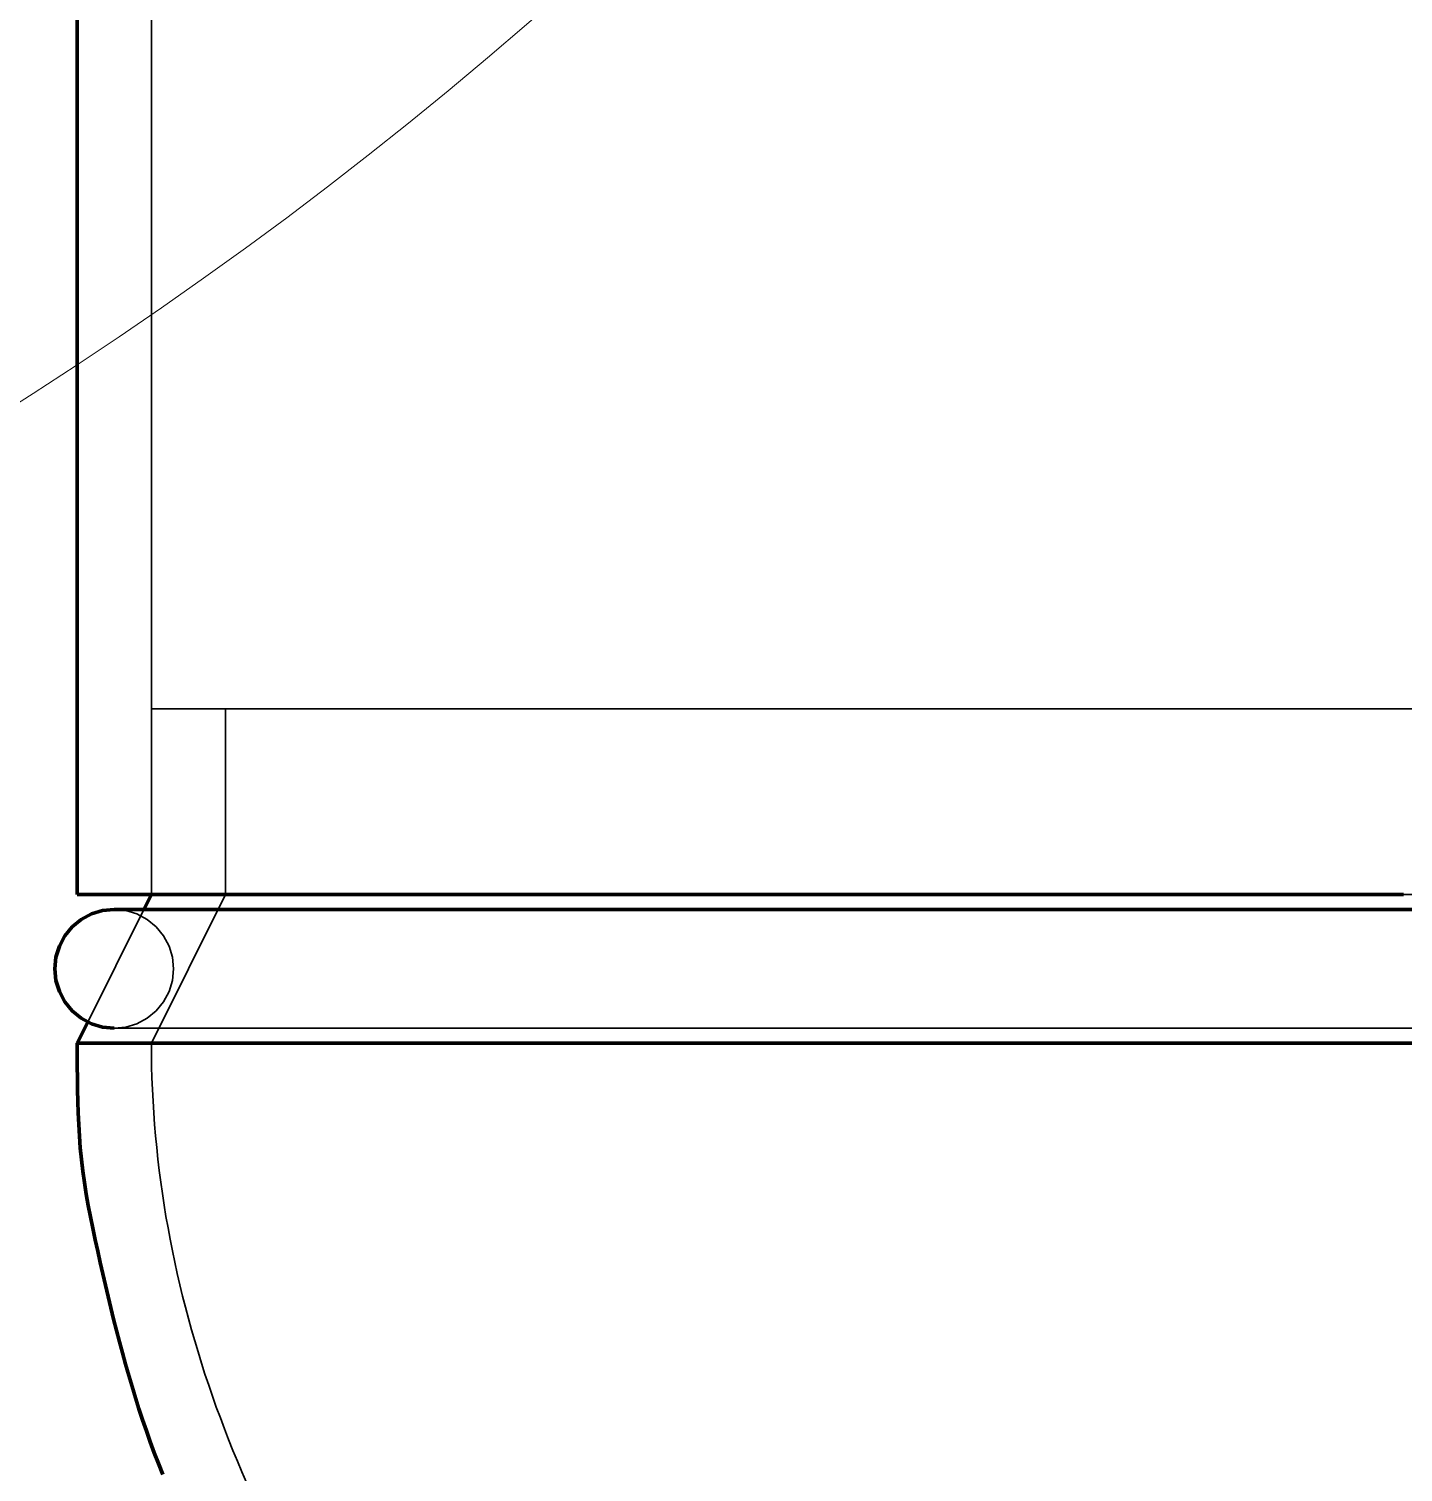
# Model space of a CAD drawing. Header units: millimetres. Extents: x 0 to 2208, y 0 to 420.
# Drawn here: x 175.39 to 181.31, y 152.53 to 158.75 of the extents above; entities that cross this region are included whole.
import ezdxf

# ---------------------------------------------------------------- set-up
doc = ezdxf.new("R2010")
doc.units = ezdxf.units.MM
doc.linetypes.add('IRAM-E-TRAZOS', pattern=[5, 4, -1])
for name, color, linetype, lineweight in [('01-VISIBLE', 7, 'CONTINUOUS', 70), ('02-OCULTA', 4, 'IRAM-E-TRAZOS', 35), ('08-FINA', 5, 'CONTINUOUS', 18)]:
    doc.layers.add(name, color=color, linetype=linetype, lineweight=lineweight)

msp = doc.modelspace()

# ---------------------------------------------------------------- linework, layer by layer
at = {"layer": '01-VISIBLE'}
for p, q in [((175.5959, 155.0159), (175.5959, 159.0159)), ((175.9159, 155.0159), (175.8839, 154.9519)), ((175.6415, 154.467), (175.5959, 154.3759))]:
    msp.add_line(p, q, dxfattribs=at)
for points in [[(175.5959, 155.0159), (175.6461, 155.0159), (175.6962, 155.0159), (175.7464, 155.0159), (175.7965, 155.0159), (175.8466, 155.0159), (175.8968, 155.0159), (175.9469, 155.0159), (175.9971, 155.0159), (176.0472, 155.0159), (176.0974, 155.0159), (176.1475, 155.0159), (176.1976, 155.0159), (176.2478, 155.0159), (176.2979, 155.0159), (176.3481, 155.0159), (176.3982, 155.0159), (176.4483, 155.0159), (176.4985, 155.0159), (176.5486, 155.0159), (176.5988, 155.0159), (176.6489, 155.0159), (176.6991, 155.0159), (176.7492, 155.0159), (176.7993, 155.0159), (176.8495, 155.0159), (176.8996, 155.0159), (176.9498, 155.0159), (176.9999, 155.0159), (177.05, 155.0159), (177.1002, 155.0159), (177.1503, 155.0159), (177.2005, 155.0159), (177.2506, 155.0159), (177.3008, 155.0159), (177.3509, 155.0159), (177.401, 155.0159), (177.4512, 155.0159), (177.5013, 155.0159), (177.5515, 155.0159), (177.6016, 155.0159), (177.6517, 155.0159), (177.7019, 155.0159), (177.752, 155.0159), (177.8022, 155.0159), (177.8523, 155.0159), (177.9025, 155.0159), (177.9526, 155.0159), (178.0027, 155.0159), (178.0529, 155.0159), (178.103, 155.0159), (178.1532, 155.0159), (178.2033, 155.0159), (178.2534, 155.0159), (178.3036, 155.0159), (178.3537, 155.0159), (178.4039, 155.0159), (178.454, 155.0159), (178.5042, 155.0159), (178.5543, 155.0159), (178.6044, 155.0159), (178.6546, 155.0159), (178.7047, 155.0159), (178.7549, 155.0159), (178.805, 155.0159), (178.8551, 155.0159), (178.9053, 155.0159), (178.9554, 155.0159), (179.0056, 155.0159), (179.0557, 155.0159), (179.1059, 155.0159), (179.156, 155.0159), (179.2061, 155.0159), (179.2563, 155.0159), (179.3064, 155.0159), (179.3566, 155.0159), (179.4067, 155.0159), (179.4568, 155.0159), (179.507, 155.0159), (179.5571, 155.0159), (179.6073, 155.0159), (179.6574, 155.0159), (179.7076, 155.0159), (179.7577, 155.0159), (179.8078, 155.0159), (179.858, 155.0159), (179.9081, 155.0159), (179.9583, 155.0159), (180.0084, 155.0159), (180.0585, 155.0159), (180.1087, 155.0159), (180.1588, 155.0159), (180.209, 155.0159), (180.2591, 155.0159), (180.3093, 155.0159), (180.3594, 155.0159), (180.4095, 155.0159), (180.4597, 155.0159), (180.5098, 155.0159), (180.56, 155.0159), (180.6101, 155.0159), (180.6602, 155.0159), (180.7104, 155.0159), (180.7605, 155.0159), (180.8107, 155.0159), (180.8608, 155.0159), (180.911, 155.0159), (180.9611, 155.0159), (181.0112, 155.0159), (181.0614, 155.0159), (181.1115, 155.0159), (181.1617, 155.0159), (181.2118, 155.0159), (181.2619, 155.0159), (181.3121, 155.0159)], [(175.7559, 154.9519), (175.706, 154.947), (175.658, 154.9325), (175.6137, 154.9088), (175.5749, 154.877), (175.5431, 154.8382), (175.5194, 154.7939), (175.5049, 154.7459), (175.4999, 154.6959)], [(175.8839, 154.9519), (175.8626, 154.9519), (175.8413, 154.9519), (175.8199, 154.9519), (175.7986, 154.9519), (175.7773, 154.9519), (175.7559, 154.9519)], [(181.357, 154.9519), (181.307, 154.9519), (181.2569, 154.9519), (181.2069, 154.9519), (181.1569, 154.9519), (181.1069, 154.9519), (181.0569, 154.9519), (181.0069, 154.9519), (180.9569, 154.9519), (180.9069, 154.9519), (180.8569, 154.9519), (180.8069, 154.9519), (180.7569, 154.9519), (180.7068, 154.9519), (180.6568, 154.9519), (180.6068, 154.9519), (180.5568, 154.9519), (180.5068, 154.9519), (180.4568, 154.9519), (180.4068, 154.9519), (180.3568, 154.9519), (180.3068, 154.9519), (180.2568, 154.9519), (180.2068, 154.9519), (180.1567, 154.9519), (180.1067, 154.9519), (180.0567, 154.9519), (180.0067, 154.9519), (179.9567, 154.9519), (179.9067, 154.9519), (179.8567, 154.9519), (179.8067, 154.9519), (179.7567, 154.9519), (179.7067, 154.9519), (179.6567, 154.9519), (179.6066, 154.9519), (179.5566, 154.9519), (179.5066, 154.9519), (179.4566, 154.9519), (179.4066, 154.9519), (179.3566, 154.9519), (179.3066, 154.9519), (179.2566, 154.9519), (179.2066, 154.9519), (179.1566, 154.9519), (179.1066, 154.9519), (179.0565, 154.9519), (179.0065, 154.9519), (178.9565, 154.9519), (178.9065, 154.9519), (178.8565, 154.9519), (178.8065, 154.9519), (178.7565, 154.9519), (178.7065, 154.9519), (178.6565, 154.9519), (178.6065, 154.9519), (178.5565, 154.9519), (178.5064, 154.9519), (178.4564, 154.9519), (178.4064, 154.9519), (178.3564, 154.9519), (178.3064, 154.9519), (178.2564, 154.9519), (178.2064, 154.9519), (178.1564, 154.9519), (178.1064, 154.9519), (178.0564, 154.9519), (178.0064, 154.9519), (177.9563, 154.9519), (177.9063, 154.9519), (177.8563, 154.9519), (177.8063, 154.9519), (177.7563, 154.9519), (177.7063, 154.9519), (177.6563, 154.9519), (177.6063, 154.9519), (177.5563, 154.9519), (177.5063, 154.9519), (177.4563, 154.9519), (177.4062, 154.9519), (177.3562, 154.9519), (177.3062, 154.9519), (177.2562, 154.9519), (177.2062, 154.9519), (177.1562, 154.9519), (177.1062, 154.9519), (177.0562, 154.9519), (177.0062, 154.9519), (176.9562, 154.9519), (176.9061, 154.9519), (176.8561, 154.9519), (176.8061, 154.9519), (176.7561, 154.9519), (176.7061, 154.9519), (176.6561, 154.9519), (176.6061, 154.9519), (176.5561, 154.9519), (176.5061, 154.9519), (176.4561, 154.9519), (176.4061, 154.9519), (176.356, 154.9519), (176.306, 154.9519), (176.256, 154.9519), (176.206, 154.9519), (176.156, 154.9519), (176.106, 154.9519), (176.056, 154.9519), (176.006, 154.9519), (175.956, 154.9519), (175.906, 154.9519), (175.856, 154.9519), (175.8059, 154.9519), (175.7559, 154.9519)], [(175.4999, 154.6959), (175.5049, 154.646), (175.5194, 154.598), (175.5431, 154.5537), (175.5749, 154.5149), (175.6137, 154.4831), (175.658, 154.4594), (175.706, 154.4449), (175.7559, 154.4399)], [(175.5959, 154.3759), (175.646, 154.3759), (175.6961, 154.3759), (175.7462, 154.3759), (175.7963, 154.3759), (175.8463, 154.3759), (175.8964, 154.3759), (175.9465, 154.3759), (175.9966, 154.3759), (176.0467, 154.3759), (176.0967, 154.3759), (176.1468, 154.3759), (176.1969, 154.3759), (176.247, 154.3759), (176.2971, 154.3759), (176.3472, 154.3759), (176.3972, 154.3759), (176.4473, 154.3759), (176.4974, 154.3759), (176.5475, 154.3759), (176.5976, 154.3759), (176.6476, 154.3759), (176.6977, 154.3759), (176.7478, 154.3759), (176.7979, 154.3759), (176.848, 154.3759), (176.898, 154.3759), (176.9481, 154.3759), (176.9982, 154.3759), (177.0483, 154.3759), (177.0984, 154.3759), (177.1484, 154.3759), (177.1985, 154.3759), (177.2486, 154.3759), (177.2987, 154.3759), (177.3488, 154.3759), (177.3989, 154.3759), (177.4489, 154.3759), (177.499, 154.3759), (177.5491, 154.3759), (177.5992, 154.3759), (177.6493, 154.3759), (177.6993, 154.3759), (177.7494, 154.3759), (177.7995, 154.3759), (177.8496, 154.3759), (177.8997, 154.3759), (177.9497, 154.3759), (177.9998, 154.3759), (178.0499, 154.3759), (178.1, 154.3759), (178.1501, 154.3759), (178.2001, 154.3759), (178.2502, 154.3759), (178.3003, 154.3759), (178.3504, 154.3759), (178.4005, 154.3759), (178.4505, 154.3759), (178.5006, 154.3759), (178.5507, 154.3759), (178.6008, 154.3759), (178.6509, 154.3759), (178.701, 154.3759), (178.751, 154.3759), (178.8011, 154.3759), (178.8512, 154.3759), (178.9013, 154.3759), (178.9514, 154.3759), (179.0014, 154.3759), (179.0515, 154.3759), (179.1016, 154.3759), (179.1517, 154.3759), (179.2018, 154.3759), (179.2518, 154.3759), (179.3019, 154.3759), (179.352, 154.3759), (179.4021, 154.3759), (179.4522, 154.3759), (179.5022, 154.3759), (179.5523, 154.3759), (179.6024, 154.3759), (179.6525, 154.3759), (179.7026, 154.3759), (179.7527, 154.3759), (179.8027, 154.3759), (179.8528, 154.3759), (179.9029, 154.3759), (179.953, 154.3759), (180.0031, 154.3759), (180.0531, 154.3759), (180.1032, 154.3759), (180.1533, 154.3759), (180.2034, 154.3759), (180.2535, 154.3759), (180.3035, 154.3759), (180.3536, 154.3759), (180.4037, 154.3759), (180.4538, 154.3759), (180.5039, 154.3759), (180.5539, 154.3759), (180.604, 154.3759), (180.6541, 154.3759), (180.7042, 154.3759), (180.7543, 154.3759), (180.8044, 154.3759), (180.8544, 154.3759), (180.9045, 154.3759), (180.9546, 154.3759), (181.0047, 154.3759), (181.0548, 154.3759), (181.1048, 154.3759), (181.1549, 154.3759), (181.205, 154.3759), (181.2551, 154.3759), (181.3052, 154.3759), (181.3552, 154.3759)], [(175.5959, 154.3759), (175.5959, 154.3258), (175.5963, 154.2756), (175.5969, 154.2255), (175.5979, 154.1753), (175.5991, 154.1252), (175.6008, 154.0751), (175.603, 154.025), (175.6059, 153.9749), (175.6096, 153.9249), (175.6143, 153.8749), (175.6201, 153.8251), (175.6271, 153.7754), (175.6352, 153.7259), (175.6441, 153.6766), (175.6538, 153.6274), (175.6639, 153.5783), (175.6744, 153.5292), (175.6851, 153.4802), (175.6959, 153.4312), (175.7069, 153.3823), (175.7181, 153.3334), (175.7295, 153.2846), (175.7411, 153.2358), (175.7531, 153.1871), (175.7654, 153.1384), (175.7781, 153.0899), (175.7912, 153.0415), (175.8046, 152.9932), (175.8185, 152.945), (175.8326, 152.8969), (175.8471, 152.8488), (175.8621, 152.801), (175.878, 152.7534), (175.8944, 152.706), (175.9112, 152.6588), (175.9286, 152.6117), (175.9466, 152.5649), (175.9651, 152.5183)]]:
    msp.add_lwpolyline(points, dxfattribs=at)
at = {"layer": '02-OCULTA'}
for p, q in [((175.9159, 155.0159), (175.9159, 204.3159)), ((175.9159, 155.0159), (175.9159, 155.8159)), ((176.2359, 155.8159), (176.2359, 155.0159)), ((176.2359, 155.0159), (175.9159, 154.3759)), ((175.8839, 154.9519), (175.6415, 154.467))]:
    msp.add_line(p, q, dxfattribs=at)
for points in [[(181.3179, 155.8159), (181.2679, 155.8159), (181.2179, 155.8159), (181.1679, 155.8159), (181.1179, 155.8159), (181.0678, 155.8159), (181.0178, 155.8159), (180.9678, 155.8159), (180.9178, 155.8159), (180.8678, 155.8159), (180.8178, 155.8159), (180.7677, 155.8159), (180.7177, 155.8159), (180.6677, 155.8159), (180.6177, 155.8159), (180.5677, 155.8159), (180.5176, 155.8159), (180.4676, 155.8159), (180.4176, 155.8159), (180.3676, 155.8159), (180.3176, 155.8159), (180.2675, 155.8159), (180.2175, 155.8159), (180.1675, 155.8159), (180.1175, 155.8159), (180.0675, 155.8159), (180.0175, 155.8159), (179.9674, 155.8159), (179.9174, 155.8159), (179.8674, 155.8159), (179.8174, 155.8159), (179.7674, 155.8159), (179.7173, 155.8159), (179.6673, 155.8159), (179.6173, 155.8159), (179.5673, 155.8159), (179.5173, 155.8159), (179.4673, 155.8159), (179.4172, 155.8159), (179.3672, 155.8159), (179.3172, 155.8159), (179.2672, 155.8159), (179.2172, 155.8159), (179.1671, 155.8159), (179.1171, 155.8159), (179.0671, 155.8159), (179.0171, 155.8159), (178.9671, 155.8159), (178.917, 155.8159), (178.867, 155.8159), (178.817, 155.8159), (178.767, 155.8159), (178.717, 155.8159), (178.667, 155.8159), (178.6169, 155.8159), (178.5669, 155.8159), (178.5169, 155.8159), (178.4669, 155.8159), (178.4169, 155.8159), (178.3668, 155.8159), (178.3168, 155.8159), (178.2668, 155.8159), (178.2168, 155.8159), (178.1668, 155.8159), (178.1168, 155.8159), (178.0667, 155.8159), (178.0167, 155.8159), (177.9667, 155.8159), (177.9167, 155.8159), (177.8667, 155.8159), (177.8166, 155.8159), (177.7666, 155.8159), (177.7166, 155.8159), (177.6666, 155.8159), (177.6166, 155.8159), (177.5665, 155.8159), (177.5165, 155.8159), (177.4665, 155.8159), (177.4165, 155.8159), (177.3665, 155.8159), (177.3165, 155.8159), (177.2664, 155.8159), (177.2164, 155.8159), (177.1664, 155.8159), (177.1164, 155.8159), (177.0664, 155.8159), (177.0163, 155.8159), (176.9663, 155.8159), (176.9163, 155.8159), (176.8663, 155.8159), (176.8163, 155.8159), (176.7663, 155.8159), (176.7162, 155.8159), (176.6662, 155.8159), (176.6162, 155.8159), (176.5662, 155.8159), (176.5162, 155.8159), (176.4661, 155.8159), (176.4161, 155.8159), (176.3661, 155.8159), (176.3161, 155.8159), (176.2661, 155.8159), (176.216, 155.8159), (176.166, 155.8159), (176.116, 155.8159), (176.066, 155.8159), (176.016, 155.8159), (175.966, 155.8159), (175.9159, 155.8159)], [(175.9159, 155.8159), (175.9835, 155.8159), (176.051, 155.8159), (176.1185, 155.8159), (176.186, 155.8159), (176.2536, 155.8159), (176.3211, 155.8159), (176.3886, 155.8159), (176.4561, 155.8159), (176.5237, 155.8159), (176.5912, 155.8159), (176.6587, 155.8159), (176.7262, 155.8159), (176.7938, 155.8159), (176.8613, 155.8159), (176.9288, 155.8159), (176.9963, 155.8159), (177.0639, 155.8159), (177.1314, 155.8159), (177.1989, 155.8159), (177.2664, 155.8159), (177.334, 155.8159), (177.4015, 155.8159), (177.469, 155.8159), (177.5365, 155.8159), (177.6041, 155.8159), (177.6716, 155.8159), (177.7391, 155.8159), (177.8066, 155.8159), (177.8742, 155.8159), (177.9417, 155.8159), (178.0092, 155.8159), (178.0767, 155.8159), (178.1443, 155.8159), (178.2118, 155.8159), (178.2793, 155.8159), (178.3468, 155.8159), (178.4144, 155.8159), (178.4819, 155.8159), (178.5494, 155.8159), (178.6169, 155.8159), (178.6845, 155.8159), (178.752, 155.8159), (178.8195, 155.8159), (178.887, 155.8159), (178.9546, 155.8159), (179.0221, 155.8159), (179.0896, 155.8159), (179.1571, 155.8159), (179.2247, 155.8159), (179.2922, 155.8159), (179.3597, 155.8159), (179.4272, 155.8159), (179.4948, 155.8159), (179.5623, 155.8159), (179.6298, 155.8159), (179.6973, 155.8159), (179.7649, 155.8159), (179.8324, 155.8159), (179.8999, 155.8159), (179.9674, 155.8159), (180.035, 155.8159), (180.1025, 155.8159), (180.17, 155.8159), (180.2375, 155.8159), (180.3051, 155.8159), (180.3726, 155.8159), (180.4401, 155.8159), (180.5076, 155.8159), (180.5752, 155.8159), (180.6427, 155.8159), (180.7102, 155.8159), (180.7777, 155.8159), (180.8453, 155.8159), (180.9128, 155.8159), (180.9803, 155.8159), (181.0478, 155.8159), (181.1154, 155.8159), (181.1829, 155.8159), (181.2504, 155.8159), (181.3179, 155.8159)], [(181.3495, 155.8159), (181.2994, 155.8159), (181.2492, 155.8159), (181.1991, 155.8159), (181.149, 155.8159), (181.0988, 155.8159), (181.0487, 155.8159), (180.9986, 155.8159), (180.9484, 155.8159), (180.8983, 155.8159), (180.8482, 155.8159), (180.798, 155.8159), (180.7479, 155.8159), (180.6978, 155.8159), (180.6476, 155.8159), (180.5975, 155.8159), (180.5474, 155.8159), (180.4972, 155.8159), (180.4471, 155.8159), (180.397, 155.8159), (180.3469, 155.8159), (180.2967, 155.8159), (180.2466, 155.8159), (180.1965, 155.8159), (180.1463, 155.8159), (180.0962, 155.8159), (180.0461, 155.8159), (179.9959, 155.8159), (179.9458, 155.8159), (179.8957, 155.8159), (179.8455, 155.8159), (179.7954, 155.8159), (179.7453, 155.8159), (179.6951, 155.8159), (179.645, 155.8159), (179.5949, 155.8159), (179.5447, 155.8159), (179.4946, 155.8159), (179.4445, 155.8159), (179.3943, 155.8159), (179.3442, 155.8159), (179.2941, 155.8159), (179.2439, 155.8159), (179.1938, 155.8159), (179.1437, 155.8159), (179.0935, 155.8159), (179.0434, 155.8159), (178.9933, 155.8159), (178.9431, 155.8159), (178.893, 155.8159), (178.8429, 155.8159), (178.7927, 155.8159), (178.7426, 155.8159), (178.6925, 155.8159), (178.6423, 155.8159), (178.5922, 155.8159), (178.5421, 155.8159), (178.4919, 155.8159), (178.4418, 155.8159), (178.3917, 155.8159), (178.3415, 155.8159), (178.2914, 155.8159), (178.2413, 155.8159), (178.1911, 155.8159), (178.141, 155.8159), (178.0909, 155.8159), (178.0407, 155.8159), (177.9906, 155.8159), (177.9405, 155.8159), (177.8903, 155.8159), (177.8402, 155.8159), (177.7901, 155.8159), (177.7399, 155.8159), (177.6898, 155.8159), (177.6397, 155.8159), (177.5895, 155.8159), (177.5394, 155.8159), (177.4893, 155.8159), (177.4391, 155.8159), (177.389, 155.8159), (177.3389, 155.8159), (177.2887, 155.8159), (177.2386, 155.8159), (177.1885, 155.8159), (177.1383, 155.8159), (177.0882, 155.8159), (177.0381, 155.8159), (176.9879, 155.8159), (176.9378, 155.8159), (176.8877, 155.8159), (176.8375, 155.8159), (176.7874, 155.8159), (176.7373, 155.8159), (176.6871, 155.8159), (176.637, 155.8159), (176.5869, 155.8159), (176.5367, 155.8159), (176.4866, 155.8159), (176.4365, 155.8159), (176.3863, 155.8159), (176.3362, 155.8159), (176.2861, 155.8159), (176.2359, 155.8159)], [(176.2359, 155.8159), (176.3019, 155.8159), (176.3678, 155.8159), (176.4337, 155.8159), (176.4996, 155.8159), (176.5656, 155.8159), (176.6315, 155.8159), (176.6974, 155.8159), (176.7633, 155.8159), (176.8293, 155.8159), (176.8952, 155.8159), (176.9611, 155.8159), (177.027, 155.8159), (177.093, 155.8159), (177.1589, 155.8159), (177.2248, 155.8159), (177.2907, 155.8159), (177.3567, 155.8159), (177.4226, 155.8159), (177.4885, 155.8159), (177.5544, 155.8159), (177.6204, 155.8159), (177.6863, 155.8159), (177.7522, 155.8159), (177.8181, 155.8159), (177.8841, 155.8159), (177.95, 155.8159), (178.0159, 155.8159), (178.0818, 155.8159), (178.1478, 155.8159), (178.2137, 155.8159), (178.2796, 155.8159), (178.3455, 155.8159), (178.4115, 155.8159), (178.4774, 155.8159), (178.5433, 155.8159), (178.6092, 155.8159), (178.6752, 155.8159), (178.7411, 155.8159), (178.807, 155.8159), (178.8729, 155.8159), (178.9389, 155.8159), (179.0048, 155.8159), (179.0707, 155.8159), (179.1366, 155.8159), (179.2026, 155.8159), (179.2685, 155.8159), (179.3344, 155.8159), (179.4003, 155.8159), (179.4663, 155.8159), (179.5322, 155.8159), (179.5981, 155.8159), (179.664, 155.8159), (179.73, 155.8159), (179.7959, 155.8159), (179.8618, 155.8159), (179.9277, 155.8159), (179.9937, 155.8159), (180.0596, 155.8159), (180.1255, 155.8159), (180.1914, 155.8159), (180.2574, 155.8159), (180.3233, 155.8159), (180.3892, 155.8159), (180.4551, 155.8159), (180.5211, 155.8159), (180.587, 155.8159), (180.6529, 155.8159), (180.7188, 155.8159), (180.7848, 155.8159), (180.8507, 155.8159), (180.9166, 155.8159), (180.9825, 155.8159), (181.0485, 155.8159), (181.1144, 155.8159), (181.1803, 155.8159), (181.2462, 155.8159), (181.3122, 155.8159)], [(181.3564, 155.0159), (181.3063, 155.0159), (181.2562, 155.0159), (181.2061, 155.0159), (181.156, 155.0159), (181.1059, 155.0159), (181.0558, 155.0159), (181.0057, 155.0159), (180.9556, 155.0159), (180.9055, 155.0159), (180.8554, 155.0159), (180.8054, 155.0159), (180.7553, 155.0159), (180.7052, 155.0159), (180.6551, 155.0159), (180.605, 155.0159), (180.5549, 155.0159), (180.5048, 155.0159), (180.4547, 155.0159), (180.4046, 155.0159), (180.3545, 155.0159), (180.3045, 155.0159), (180.2544, 155.0159), (180.2043, 155.0159), (180.1542, 155.0159), (180.1041, 155.0159), (180.054, 155.0159), (180.0039, 155.0159), (179.9538, 155.0159), (179.9037, 155.0159), (179.8536, 155.0159), (179.8035, 155.0159), (179.7535, 155.0159), (179.7034, 155.0159), (179.6533, 155.0159), (179.6032, 155.0159), (179.5531, 155.0159), (179.503, 155.0159), (179.4529, 155.0159), (179.4028, 155.0159), (179.3527, 155.0159), (179.3026, 155.0159), (179.2525, 155.0159), (179.2025, 155.0159), (179.1524, 155.0159), (179.1023, 155.0159), (179.0522, 155.0159), (179.0021, 155.0159), (178.952, 155.0159), (178.9019, 155.0159), (178.8518, 155.0159), (178.8017, 155.0159), (178.7516, 155.0159), (178.7016, 155.0159), (178.6515, 155.0159), (178.6014, 155.0159), (178.5513, 155.0159), (178.5012, 155.0159), (178.4511, 155.0159), (178.401, 155.0159), (178.3509, 155.0159), (178.3008, 155.0159), (178.2507, 155.0159), (178.2006, 155.0159), (178.1506, 155.0159), (178.1005, 155.0159), (178.0504, 155.0159), (178.0003, 155.0159), (177.9502, 155.0159), (177.9001, 155.0159), (177.85, 155.0159), (177.7999, 155.0159), (177.7498, 155.0159), (177.6997, 155.0159), (177.6497, 155.0159), (177.5996, 155.0159), (177.5495, 155.0159), (177.4994, 155.0159), (177.4493, 155.0159), (177.3992, 155.0159), (177.3491, 155.0159), (177.299, 155.0159), (177.2489, 155.0159), (177.1988, 155.0159), (177.1487, 155.0159), (177.0987, 155.0159), (177.0486, 155.0159), (176.9985, 155.0159), (176.9484, 155.0159), (176.8983, 155.0159), (176.8482, 155.0159), (176.7981, 155.0159), (176.748, 155.0159), (176.6979, 155.0159), (176.6478, 155.0159), (176.5977, 155.0159), (176.5477, 155.0159), (176.4976, 155.0159), (176.4475, 155.0159), (176.3974, 155.0159), (176.3473, 155.0159), (176.2972, 155.0159), (176.2471, 155.0159), (176.197, 155.0159), (176.1469, 155.0159), (176.0968, 155.0159), (176.0468, 155.0159), (175.9967, 155.0159), (175.9466, 155.0159), (175.8965, 155.0159), (175.8464, 155.0159), (175.7963, 155.0159), (175.7462, 155.0159), (175.6961, 155.0159), (175.646, 155.0159), (175.5959, 155.0159)], [(181.3179, 155.0159), (181.2679, 155.0159), (181.2179, 155.0159), (181.1679, 155.0159), (181.1179, 155.0159), (181.0678, 155.0159), (181.0178, 155.0159), (180.9678, 155.0159), (180.9178, 155.0159), (180.8678, 155.0159), (180.8178, 155.0159), (180.7677, 155.0159), (180.7177, 155.0159), (180.6677, 155.0159), (180.6177, 155.0159), (180.5677, 155.0159), (180.5176, 155.0159), (180.4676, 155.0159), (180.4176, 155.0159), (180.3676, 155.0159), (180.3176, 155.0159), (180.2675, 155.0159), (180.2175, 155.0159), (180.1675, 155.0159), (180.1175, 155.0159), (180.0675, 155.0159), (180.0175, 155.0159), (179.9674, 155.0159), (179.9174, 155.0159), (179.8674, 155.0159), (179.8174, 155.0159), (179.7674, 155.0159), (179.7173, 155.0159), (179.6673, 155.0159), (179.6173, 155.0159), (179.5673, 155.0159), (179.5173, 155.0159), (179.4673, 155.0159), (179.4172, 155.0159), (179.3672, 155.0159), (179.3172, 155.0159), (179.2672, 155.0159), (179.2172, 155.0159), (179.1671, 155.0159), (179.1171, 155.0159), (179.0671, 155.0159), (179.0171, 155.0159), (178.9671, 155.0159), (178.917, 155.0159), (178.867, 155.0159), (178.817, 155.0159), (178.767, 155.0159), (178.717, 155.0159), (178.667, 155.0159), (178.6169, 155.0159), (178.5669, 155.0159), (178.5169, 155.0159), (178.4669, 155.0159), (178.4169, 155.0159), (178.3668, 155.0159), (178.3168, 155.0159), (178.2668, 155.0159), (178.2168, 155.0159), (178.1668, 155.0159), (178.1168, 155.0159), (178.0667, 155.0159), (178.0167, 155.0159), (177.9667, 155.0159), (177.9167, 155.0159), (177.8667, 155.0159), (177.8166, 155.0159), (177.7666, 155.0159), (177.7166, 155.0159), (177.6666, 155.0159), (177.6166, 155.0159), (177.5665, 155.0159), (177.5165, 155.0159), (177.4665, 155.0159), (177.4165, 155.0159), (177.3665, 155.0159), (177.3165, 155.0159), (177.2664, 155.0159), (177.2164, 155.0159), (177.1664, 155.0159), (177.1164, 155.0159), (177.0664, 155.0159), (177.0163, 155.0159), (176.9663, 155.0159), (176.9163, 155.0159), (176.8663, 155.0159), (176.8163, 155.0159), (176.7663, 155.0159), (176.7162, 155.0159), (176.6662, 155.0159), (176.6162, 155.0159), (176.5662, 155.0159), (176.5162, 155.0159), (176.4661, 155.0159), (176.4161, 155.0159), (176.3661, 155.0159), (176.3161, 155.0159), (176.2661, 155.0159), (176.216, 155.0159), (176.166, 155.0159), (176.116, 155.0159), (176.066, 155.0159), (176.016, 155.0159), (175.966, 155.0159), (175.9159, 155.0159)], [(175.9159, 155.0159), (175.9835, 155.0159), (176.051, 155.0159), (176.1185, 155.0159), (176.186, 155.0159), (176.2536, 155.0159), (176.3211, 155.0159), (176.3886, 155.0159), (176.4561, 155.0159), (176.5237, 155.0159), (176.5912, 155.0159), (176.6587, 155.0159), (176.7262, 155.0159), (176.7938, 155.0159), (176.8613, 155.0159), (176.9288, 155.0159), (176.9963, 155.0159), (177.0639, 155.0159), (177.1314, 155.0159), (177.1989, 155.0159), (177.2664, 155.0159), (177.334, 155.0159), (177.4015, 155.0159), (177.469, 155.0159), (177.5365, 155.0159), (177.6041, 155.0159), (177.6716, 155.0159), (177.7391, 155.0159), (177.8066, 155.0159), (177.8742, 155.0159), (177.9417, 155.0159), (178.0092, 155.0159), (178.0767, 155.0159), (178.1443, 155.0159), (178.2118, 155.0159), (178.2793, 155.0159), (178.3468, 155.0159), (178.4144, 155.0159), (178.4819, 155.0159), (178.5494, 155.0159), (178.6169, 155.0159), (178.6845, 155.0159), (178.752, 155.0159), (178.8195, 155.0159), (178.887, 155.0159), (178.9546, 155.0159), (179.0221, 155.0159), (179.0896, 155.0159), (179.1571, 155.0159), (179.2247, 155.0159), (179.2922, 155.0159), (179.3597, 155.0159), (179.4272, 155.0159), (179.4948, 155.0159), (179.5623, 155.0159), (179.6298, 155.0159), (179.6973, 155.0159), (179.7649, 155.0159), (179.8324, 155.0159), (179.8999, 155.0159), (179.9674, 155.0159), (180.035, 155.0159), (180.1025, 155.0159), (180.17, 155.0159), (180.2375, 155.0159), (180.3051, 155.0159), (180.3726, 155.0159), (180.4401, 155.0159), (180.5076, 155.0159), (180.5752, 155.0159), (180.6427, 155.0159), (180.7102, 155.0159), (180.7777, 155.0159), (180.8453, 155.0159), (180.9128, 155.0159), (180.9803, 155.0159), (181.0478, 155.0159), (181.1154, 155.0159), (181.1829, 155.0159), (181.2504, 155.0159), (181.3179, 155.0159)], [(181.3179, 155.0159), (181.2679, 155.0159), (181.2179, 155.0159), (181.1679, 155.0159), (181.1179, 155.0159), (181.0678, 155.0159), (181.0178, 155.0159), (180.9678, 155.0159), (180.9178, 155.0159), (180.8678, 155.0159), (180.8178, 155.0159), (180.7677, 155.0159), (180.7177, 155.0159), (180.6677, 155.0159), (180.6177, 155.0159), (180.5677, 155.0159), (180.5176, 155.0159), (180.4676, 155.0159), (180.4176, 155.0159), (180.3676, 155.0159), (180.3176, 155.0159), (180.2675, 155.0159), (180.2175, 155.0159), (180.1675, 155.0159), (180.1175, 155.0159), (180.0675, 155.0159), (180.0175, 155.0159), (179.9674, 155.0159), (179.9174, 155.0159), (179.8674, 155.0159), (179.8174, 155.0159), (179.7674, 155.0159), (179.7173, 155.0159), (179.6673, 155.0159), (179.6173, 155.0159), (179.5673, 155.0159), (179.5173, 155.0159), (179.4673, 155.0159), (179.4172, 155.0159), (179.3672, 155.0159), (179.3172, 155.0159), (179.2672, 155.0159), (179.2172, 155.0159), (179.1671, 155.0159), (179.1171, 155.0159), (179.0671, 155.0159), (179.0171, 155.0159), (178.9671, 155.0159), (178.917, 155.0159), (178.867, 155.0159), (178.817, 155.0159), (178.767, 155.0159), (178.717, 155.0159), (178.667, 155.0159), (178.6169, 155.0159), (178.5669, 155.0159), (178.5169, 155.0159), (178.4669, 155.0159), (178.4169, 155.0159), (178.3668, 155.0159), (178.3168, 155.0159), (178.2668, 155.0159), (178.2168, 155.0159), (178.1668, 155.0159), (178.1168, 155.0159), (178.0667, 155.0159), (178.0167, 155.0159), (177.9667, 155.0159), (177.9167, 155.0159), (177.8667, 155.0159), (177.8166, 155.0159), (177.7666, 155.0159), (177.7166, 155.0159), (177.6666, 155.0159), (177.6166, 155.0159), (177.5665, 155.0159), (177.5165, 155.0159), (177.4665, 155.0159), (177.4165, 155.0159), (177.3665, 155.0159), (177.3165, 155.0159), (177.2664, 155.0159), (177.2164, 155.0159), (177.1664, 155.0159), (177.1164, 155.0159), (177.0664, 155.0159), (177.0163, 155.0159), (176.9663, 155.0159), (176.9163, 155.0159), (176.8663, 155.0159), (176.8163, 155.0159), (176.7663, 155.0159), (176.7162, 155.0159), (176.6662, 155.0159), (176.6162, 155.0159), (176.5662, 155.0159), (176.5162, 155.0159), (176.4661, 155.0159), (176.4161, 155.0159), (176.3661, 155.0159), (176.3161, 155.0159), (176.2661, 155.0159), (176.216, 155.0159), (176.166, 155.0159), (176.116, 155.0159), (176.066, 155.0159), (176.016, 155.0159), (175.966, 155.0159), (175.9159, 155.0159)], [(175.9159, 155.0159), (175.9835, 155.0159), (176.051, 155.0159), (176.1185, 155.0159), (176.186, 155.0159), (176.2536, 155.0159), (176.3211, 155.0159), (176.3886, 155.0159), (176.4561, 155.0159), (176.5237, 155.0159), (176.5912, 155.0159), (176.6587, 155.0159), (176.7262, 155.0159), (176.7938, 155.0159), (176.8613, 155.0159), (176.9288, 155.0159), (176.9963, 155.0159), (177.0639, 155.0159), (177.1314, 155.0159), (177.1989, 155.0159), (177.2664, 155.0159), (177.334, 155.0159), (177.4015, 155.0159), (177.469, 155.0159), (177.5365, 155.0159), (177.6041, 155.0159), (177.6716, 155.0159), (177.7391, 155.0159), (177.8066, 155.0159), (177.8742, 155.0159), (177.9417, 155.0159), (178.0092, 155.0159), (178.0767, 155.0159), (178.1443, 155.0159), (178.2118, 155.0159), (178.2793, 155.0159), (178.3468, 155.0159), (178.4144, 155.0159), (178.4819, 155.0159), (178.5494, 155.0159), (178.6169, 155.0159), (178.6845, 155.0159), (178.752, 155.0159), (178.8195, 155.0159), (178.887, 155.0159), (178.9546, 155.0159), (179.0221, 155.0159), (179.0896, 155.0159), (179.1571, 155.0159), (179.2247, 155.0159), (179.2922, 155.0159), (179.3597, 155.0159), (179.4272, 155.0159), (179.4948, 155.0159), (179.5623, 155.0159), (179.6298, 155.0159), (179.6973, 155.0159), (179.7649, 155.0159), (179.8324, 155.0159), (179.8999, 155.0159), (179.9674, 155.0159), (180.035, 155.0159), (180.1025, 155.0159), (180.17, 155.0159), (180.2375, 155.0159), (180.3051, 155.0159), (180.3726, 155.0159), (180.4401, 155.0159), (180.5076, 155.0159), (180.5752, 155.0159), (180.6427, 155.0159), (180.7102, 155.0159), (180.7777, 155.0159), (180.8453, 155.0159), (180.9128, 155.0159), (180.9803, 155.0159), (181.0478, 155.0159), (181.1154, 155.0159), (181.1829, 155.0159), (181.2504, 155.0159), (181.3179, 155.0159)], [(181.3495, 155.0159), (181.2994, 155.0159), (181.2492, 155.0159), (181.1991, 155.0159), (181.149, 155.0159), (181.0988, 155.0159), (181.0487, 155.0159), (180.9986, 155.0159), (180.9484, 155.0159), (180.8983, 155.0159), (180.8482, 155.0159), (180.798, 155.0159), (180.7479, 155.0159), (180.6978, 155.0159), (180.6476, 155.0159), (180.5975, 155.0159), (180.5474, 155.0159), (180.4972, 155.0159), (180.4471, 155.0159), (180.397, 155.0159), (180.3469, 155.0159), (180.2967, 155.0159), (180.2466, 155.0159), (180.1965, 155.0159), (180.1463, 155.0159), (180.0962, 155.0159), (180.0461, 155.0159), (179.9959, 155.0159), (179.9458, 155.0159), (179.8957, 155.0159), (179.8455, 155.0159), (179.7954, 155.0159), (179.7453, 155.0159), (179.6951, 155.0159), (179.645, 155.0159), (179.5949, 155.0159), (179.5447, 155.0159), (179.4946, 155.0159), (179.4445, 155.0159), (179.3943, 155.0159), (179.3442, 155.0159), (179.2941, 155.0159), (179.2439, 155.0159), (179.1938, 155.0159), (179.1437, 155.0159), (179.0935, 155.0159), (179.0434, 155.0159), (178.9933, 155.0159), (178.9431, 155.0159), (178.893, 155.0159), (178.8429, 155.0159), (178.7927, 155.0159), (178.7426, 155.0159), (178.6925, 155.0159), (178.6423, 155.0159), (178.5922, 155.0159), (178.5421, 155.0159), (178.4919, 155.0159), (178.4418, 155.0159), (178.3917, 155.0159), (178.3415, 155.0159), (178.2914, 155.0159), (178.2413, 155.0159), (178.1911, 155.0159), (178.141, 155.0159), (178.0909, 155.0159), (178.0407, 155.0159), (177.9906, 155.0159), (177.9405, 155.0159), (177.8903, 155.0159), (177.8402, 155.0159), (177.7901, 155.0159), (177.7399, 155.0159), (177.6898, 155.0159), (177.6397, 155.0159), (177.5895, 155.0159), (177.5394, 155.0159), (177.4893, 155.0159), (177.4391, 155.0159), (177.389, 155.0159), (177.3389, 155.0159), (177.2887, 155.0159), (177.2386, 155.0159), (177.1885, 155.0159), (177.1383, 155.0159), (177.0882, 155.0159), (177.0381, 155.0159), (176.9879, 155.0159), (176.9378, 155.0159), (176.8877, 155.0159), (176.8375, 155.0159), (176.7874, 155.0159), (176.7373, 155.0159), (176.6871, 155.0159), (176.637, 155.0159), (176.5869, 155.0159), (176.5367, 155.0159), (176.4866, 155.0159), (176.4365, 155.0159), (176.3863, 155.0159), (176.3362, 155.0159), (176.2861, 155.0159), (176.2359, 155.0159)], [(176.2359, 155.0159), (176.3019, 155.0159), (176.3678, 155.0159), (176.4337, 155.0159), (176.4996, 155.0159), (176.5656, 155.0159), (176.6315, 155.0159), (176.6974, 155.0159), (176.7633, 155.0159), (176.8293, 155.0159), (176.8952, 155.0159), (176.9611, 155.0159), (177.027, 155.0159), (177.093, 155.0159), (177.1589, 155.0159), (177.2248, 155.0159), (177.2907, 155.0159), (177.3567, 155.0159), (177.4226, 155.0159), (177.4885, 155.0159), (177.5544, 155.0159), (177.6204, 155.0159), (177.6863, 155.0159), (177.7522, 155.0159), (177.8181, 155.0159), (177.8841, 155.0159), (177.95, 155.0159), (178.0159, 155.0159), (178.0818, 155.0159), (178.1478, 155.0159), (178.2137, 155.0159), (178.2796, 155.0159), (178.3455, 155.0159), (178.4115, 155.0159), (178.4774, 155.0159), (178.5433, 155.0159), (178.6092, 155.0159), (178.6752, 155.0159), (178.7411, 155.0159), (178.807, 155.0159), (178.8729, 155.0159), (178.9389, 155.0159), (179.0048, 155.0159), (179.0707, 155.0159), (179.1366, 155.0159), (179.2026, 155.0159), (179.2685, 155.0159), (179.3344, 155.0159), (179.4003, 155.0159), (179.4663, 155.0159), (179.5322, 155.0159), (179.5981, 155.0159), (179.664, 155.0159), (179.73, 155.0159), (179.7959, 155.0159), (179.8618, 155.0159), (179.9277, 155.0159), (179.9937, 155.0159), (180.0596, 155.0159), (180.1255, 155.0159), (180.1914, 155.0159), (180.2574, 155.0159), (180.3233, 155.0159), (180.3892, 155.0159), (180.4551, 155.0159), (180.5211, 155.0159), (180.587, 155.0159), (180.6529, 155.0159), (180.7188, 155.0159), (180.7848, 155.0159), (180.8507, 155.0159), (180.9166, 155.0159), (180.9825, 155.0159), (181.0485, 155.0159), (181.1144, 155.0159), (181.1803, 155.0159), (181.2462, 155.0159), (181.3122, 155.0159)], [(175.7559, 154.9519), (175.8059, 154.947), (175.8539, 154.9325), (175.8982, 154.9088), (175.937, 154.877), (175.9688, 154.8382), (175.9925, 154.7939), (176.007, 154.7459), (176.0119, 154.6959), (176.007, 154.646), (175.9925, 154.598), (175.9688, 154.5537), (175.937, 154.5149), (175.8982, 154.4831), (175.8539, 154.4594), (175.8059, 154.4449), (175.7559, 154.4399)], [(181.3489, 154.9519), (181.2987, 154.9519), (181.2486, 154.9519), (181.1985, 154.9519), (181.1483, 154.9519), (181.0982, 154.9519), (181.0481, 154.9519), (180.9979, 154.9519), (180.9478, 154.9519), (180.8976, 154.9519), (180.8475, 154.9519), (180.7974, 154.9519), (180.7472, 154.9519), (180.6971, 154.9519), (180.647, 154.9519), (180.5968, 154.9519), (180.5467, 154.9519), (180.4965, 154.9519), (180.4464, 154.9519), (180.3963, 154.9519), (180.3461, 154.9519), (180.296, 154.9519), (180.2459, 154.9519), (180.1957, 154.9519), (180.1456, 154.9519), (180.0954, 154.9519), (180.0453, 154.9519), (179.9952, 154.9519), (179.945, 154.9519), (179.8949, 154.9519), (179.8448, 154.9519), (179.7946, 154.9519), (179.7445, 154.9519), (179.6944, 154.9519), (179.6442, 154.9519), (179.5941, 154.9519), (179.5439, 154.9519), (179.4938, 154.9519), (179.4437, 154.9519), (179.3935, 154.9519), (179.3434, 154.9519), (179.2933, 154.9519), (179.2431, 154.9519), (179.193, 154.9519), (179.1428, 154.9519), (179.0927, 154.9519), (179.0426, 154.9519), (178.9924, 154.9519), (178.9423, 154.9519), (178.8922, 154.9519), (178.842, 154.9519), (178.7919, 154.9519), (178.7417, 154.9519), (178.6916, 154.9519), (178.6415, 154.9519), (178.5913, 154.9519), (178.5412, 154.9519), (178.4911, 154.9519), (178.4409, 154.9519), (178.3908, 154.9519), (178.3407, 154.9519), (178.2905, 154.9519), (178.2404, 154.9519), (178.1902, 154.9519), (178.1401, 154.9519), (178.09, 154.9519), (178.0398, 154.9519), (177.9897, 154.9519), (177.9396, 154.9519), (177.8894, 154.9519), (177.8393, 154.9519), (177.7891, 154.9519), (177.739, 154.9519), (177.6889, 154.9519), (177.6387, 154.9519), (177.5886, 154.9519), (177.5385, 154.9519), (177.4883, 154.9519), (177.4382, 154.9519), (177.388, 154.9519), (177.3379, 154.9519), (177.2878, 154.9519), (177.2376, 154.9519), (177.1875, 154.9519), (177.1374, 154.9519), (177.0872, 154.9519), (177.0371, 154.9519), (176.987, 154.9519), (176.9368, 154.9519), (176.8867, 154.9519), (176.8365, 154.9519), (176.7864, 154.9519), (176.7363, 154.9519), (176.6861, 154.9519), (176.636, 154.9519), (176.5859, 154.9519), (176.5357, 154.9519), (176.4856, 154.9519), (176.4354, 154.9519), (176.3853, 154.9519), (176.3352, 154.9519), (176.285, 154.9519), (176.2349, 154.9519), (176.1848, 154.9519), (176.1346, 154.9519), (176.0845, 154.9519), (176.0343, 154.9519), (175.9842, 154.9519), (175.9341, 154.9519), (175.8839, 154.9519)], [(175.7559, 154.4399), (175.806, 154.4399), (175.856, 154.4399), (175.9061, 154.4399), (175.9562, 154.4399), (176.0062, 154.4399), (176.0563, 154.4399), (176.1063, 154.4399), (176.1564, 154.4399), (176.2064, 154.4399), (176.2565, 154.4399), (176.3065, 154.4399), (176.3566, 154.4399), (176.4067, 154.4399), (176.4567, 154.4399), (176.5068, 154.4399), (176.5568, 154.4399), (176.6069, 154.4399), (176.6569, 154.4399), (176.707, 154.4399), (176.757, 154.4399), (176.8071, 154.4399), (176.8571, 154.4399), (176.9072, 154.4399), (176.9573, 154.4399), (177.0073, 154.4399), (177.0574, 154.4399), (177.1074, 154.4399), (177.1575, 154.4399), (177.2075, 154.4399), (177.2576, 154.4399), (177.3076, 154.4399), (177.3577, 154.4399), (177.4078, 154.4399), (177.4578, 154.4399), (177.5079, 154.4399), (177.5579, 154.4399), (177.608, 154.4399), (177.658, 154.4399), (177.7081, 154.4399), (177.7581, 154.4399), (177.8082, 154.4399), (177.8582, 154.4399), (177.9083, 154.4399), (177.9584, 154.4399), (178.0084, 154.4399), (178.0585, 154.4399), (178.1085, 154.4399), (178.1586, 154.4399), (178.2086, 154.4399), (178.2587, 154.4399), (178.3087, 154.4399), (178.3588, 154.4399), (178.4088, 154.4399), (178.4589, 154.4399), (178.509, 154.4399), (178.559, 154.4399), (178.6091, 154.4399), (178.6591, 154.4399), (178.7092, 154.4399), (178.7592, 154.4399), (178.8093, 154.4399), (178.8593, 154.4399), (178.9094, 154.4399), (178.9595, 154.4399), (179.0095, 154.4399), (179.0596, 154.4399), (179.1096, 154.4399), (179.1597, 154.4399), (179.2097, 154.4399), (179.2598, 154.4399), (179.3098, 154.4399), (179.3599, 154.4399), (179.4099, 154.4399), (179.46, 154.4399), (179.5101, 154.4399), (179.5601, 154.4399), (179.6102, 154.4399), (179.6602, 154.4399), (179.7103, 154.4399), (179.7603, 154.4399), (179.8104, 154.4399), (179.8604, 154.4399), (179.9105, 154.4399), (179.9606, 154.4399), (180.0106, 154.4399), (180.0607, 154.4399), (180.1107, 154.4399), (180.1608, 154.4399), (180.2108, 154.4399), (180.2609, 154.4399), (180.3109, 154.4399), (180.361, 154.4399), (180.411, 154.4399), (180.4611, 154.4399), (180.5112, 154.4399), (180.5612, 154.4399), (180.6113, 154.4399), (180.6613, 154.4399), (180.7114, 154.4399), (180.7614, 154.4399), (180.8115, 154.4399), (180.8615, 154.4399), (180.9116, 154.4399), (180.9617, 154.4399), (181.0117, 154.4399), (181.0618, 154.4399), (181.1118, 154.4399), (181.1619, 154.4399), (181.2119, 154.4399), (181.262, 154.4399), (181.312, 154.4399)], [(175.7559, 154.4399), (175.8242, 154.4399), (175.8925, 154.4399), (175.9609, 154.4399), (176.0292, 154.4399), (176.0975, 154.4399), (176.1658, 154.4399), (176.2342, 154.4399), (176.3025, 154.4399), (176.3708, 154.4399), (176.4391, 154.4399), (176.5075, 154.4399), (176.5758, 154.4399), (176.6441, 154.4399), (176.7124, 154.4399), (176.7808, 154.4399), (176.8491, 154.4399), (176.9174, 154.4399), (176.9858, 154.4399), (177.0541, 154.4399), (177.1224, 154.4399), (177.1907, 154.4399), (177.2591, 154.4399), (177.3274, 154.4399), (177.3957, 154.4399), (177.4641, 154.4399), (177.5324, 154.4399), (177.6007, 154.4399), (177.669, 154.4399), (177.7374, 154.4399), (177.8057, 154.4399), (177.874, 154.4399), (177.9423, 154.4399), (178.0107, 154.4399), (178.079, 154.4399), (178.1473, 154.4399), (178.2156, 154.4399), (178.284, 154.4399), (178.3523, 154.4399), (178.4206, 154.4399), (178.4889, 154.4399), (178.5573, 154.4399), (178.6256, 154.4399), (178.6939, 154.4399), (178.7622, 154.4399), (178.8306, 154.4399), (178.8989, 154.4399), (178.9672, 154.4399), (179.0355, 154.4399), (179.1039, 154.4399), (179.1722, 154.4399), (179.2405, 154.4399), (179.3088, 154.4399), (179.3772, 154.4399), (179.4455, 154.4399), (179.5138, 154.4399), (179.5821, 154.4399), (179.6505, 154.4399), (179.7188, 154.4399), (179.7871, 154.4399), (179.8554, 154.4399), (179.9238, 154.4399), (179.9921, 154.4399), (180.0604, 154.4399), (180.1287, 154.4399), (180.1971, 154.4399), (180.2654, 154.4399), (180.3337, 154.4399), (180.402, 154.4399), (180.4704, 154.4399), (180.5387, 154.4399), (180.607, 154.4399), (180.6753, 154.4399), (180.7437, 154.4399), (180.812, 154.4399), (180.8803, 154.4399), (180.9486, 154.4399), (181.017, 154.4399), (181.0853, 154.4399), (181.1536, 154.4399), (181.2219, 154.4399), (181.2903, 154.4399), (181.3586, 154.4399)], [(181.3564, 154.3759), (181.3063, 154.3759), (181.2562, 154.3759), (181.2061, 154.3759), (181.156, 154.3759), (181.1059, 154.3759), (181.0558, 154.3759), (181.0057, 154.3759), (180.9556, 154.3759), (180.9055, 154.3759), (180.8554, 154.3759), (180.8054, 154.3759), (180.7553, 154.3759), (180.7052, 154.3759), (180.6551, 154.3759), (180.605, 154.3759), (180.5549, 154.3759), (180.5048, 154.3759), (180.4547, 154.3759), (180.4046, 154.3759), (180.3545, 154.3759), (180.3045, 154.3759), (180.2544, 154.3759), (180.2043, 154.3759), (180.1542, 154.3759), (180.1041, 154.3759), (180.054, 154.3759), (180.0039, 154.3759), (179.9538, 154.3759), (179.9037, 154.3759), (179.8536, 154.3759), (179.8035, 154.3759), (179.7535, 154.3759), (179.7034, 154.3759), (179.6533, 154.3759), (179.6032, 154.3759), (179.5531, 154.3759), (179.503, 154.3759), (179.4529, 154.3759), (179.4028, 154.3759), (179.3527, 154.3759), (179.3026, 154.3759), (179.2525, 154.3759), (179.2025, 154.3759), (179.1524, 154.3759), (179.1023, 154.3759), (179.0522, 154.3759), (179.0021, 154.3759), (178.952, 154.3759), (178.9019, 154.3759), (178.8518, 154.3759), (178.8017, 154.3759), (178.7516, 154.3759), (178.7016, 154.3759), (178.6515, 154.3759), (178.6014, 154.3759), (178.5513, 154.3759), (178.5012, 154.3759), (178.4511, 154.3759), (178.401, 154.3759), (178.3509, 154.3759), (178.3008, 154.3759), (178.2507, 154.3759), (178.2006, 154.3759), (178.1506, 154.3759), (178.1005, 154.3759), (178.0504, 154.3759), (178.0003, 154.3759), (177.9502, 154.3759), (177.9001, 154.3759), (177.85, 154.3759), (177.7999, 154.3759), (177.7498, 154.3759), (177.6997, 154.3759), (177.6497, 154.3759), (177.5996, 154.3759), (177.5495, 154.3759), (177.4994, 154.3759), (177.4493, 154.3759), (177.3992, 154.3759), (177.3491, 154.3759), (177.299, 154.3759), (177.2489, 154.3759), (177.1988, 154.3759), (177.1487, 154.3759), (177.0987, 154.3759), (177.0486, 154.3759), (176.9985, 154.3759), (176.9484, 154.3759), (176.8983, 154.3759), (176.8482, 154.3759), (176.7981, 154.3759), (176.748, 154.3759), (176.6979, 154.3759), (176.6478, 154.3759), (176.5977, 154.3759), (176.5477, 154.3759), (176.4976, 154.3759), (176.4475, 154.3759), (176.3974, 154.3759), (176.3473, 154.3759), (176.2972, 154.3759), (176.2471, 154.3759), (176.197, 154.3759), (176.1469, 154.3759), (176.0968, 154.3759), (176.0468, 154.3759), (175.9967, 154.3759), (175.9466, 154.3759), (175.8965, 154.3759), (175.8464, 154.3759), (175.7963, 154.3759), (175.7462, 154.3759), (175.6961, 154.3759), (175.646, 154.3759), (175.5959, 154.3759)], [(181.3179, 154.3759), (181.2679, 154.3759), (181.2179, 154.3759), (181.1679, 154.3759), (181.1179, 154.3759), (181.0678, 154.3759), (181.0178, 154.3759), (180.9678, 154.3759), (180.9178, 154.3759), (180.8678, 154.3759), (180.8178, 154.3759), (180.7677, 154.3759), (180.7177, 154.3759), (180.6677, 154.3759), (180.6177, 154.3759), (180.5677, 154.3759), (180.5176, 154.3759), (180.4676, 154.3759), (180.4176, 154.3759), (180.3676, 154.3759), (180.3176, 154.3759), (180.2675, 154.3759), (180.2175, 154.3759), (180.1675, 154.3759), (180.1175, 154.3759), (180.0675, 154.3759), (180.0175, 154.3759), (179.9674, 154.3759), (179.9174, 154.3759), (179.8674, 154.3759), (179.8174, 154.3759), (179.7674, 154.3759), (179.7173, 154.3759), (179.6673, 154.3759), (179.6173, 154.3759), (179.5673, 154.3759), (179.5173, 154.3759), (179.4673, 154.3759), (179.4172, 154.3759), (179.3672, 154.3759), (179.3172, 154.3759), (179.2672, 154.3759), (179.2172, 154.3759), (179.1671, 154.3759), (179.1171, 154.3759), (179.0671, 154.3759), (179.0171, 154.3759), (178.9671, 154.3759), (178.917, 154.3759), (178.867, 154.3759), (178.817, 154.3759), (178.767, 154.3759), (178.717, 154.3759), (178.667, 154.3759), (178.6169, 154.3759), (178.5669, 154.3759), (178.5169, 154.3759), (178.4669, 154.3759), (178.4169, 154.3759), (178.3668, 154.3759), (178.3168, 154.3759), (178.2668, 154.3759), (178.2168, 154.3759), (178.1668, 154.3759), (178.1168, 154.3759), (178.0667, 154.3759), (178.0167, 154.3759), (177.9667, 154.3759), (177.9167, 154.3759), (177.8667, 154.3759), (177.8166, 154.3759), (177.7666, 154.3759), (177.7166, 154.3759), (177.6666, 154.3759), (177.6166, 154.3759), (177.5665, 154.3759), (177.5165, 154.3759), (177.4665, 154.3759), (177.4165, 154.3759), (177.3665, 154.3759), (177.3165, 154.3759), (177.2664, 154.3759), (177.2164, 154.3759), (177.1664, 154.3759), (177.1164, 154.3759), (177.0664, 154.3759), (177.0163, 154.3759), (176.9663, 154.3759), (176.9163, 154.3759), (176.8663, 154.3759), (176.8163, 154.3759), (176.7663, 154.3759), (176.7162, 154.3759), (176.6662, 154.3759), (176.6162, 154.3759), (176.5662, 154.3759), (176.5162, 154.3759), (176.4661, 154.3759), (176.4161, 154.3759), (176.3661, 154.3759), (176.3161, 154.3759), (176.2661, 154.3759), (176.216, 154.3759), (176.166, 154.3759), (176.116, 154.3759), (176.066, 154.3759), (176.016, 154.3759), (175.966, 154.3759), (175.9159, 154.3759)], [(175.9159, 154.3759), (175.9835, 154.3759), (176.051, 154.3759), (176.1185, 154.3759), (176.186, 154.3759), (176.2536, 154.3759), (176.3211, 154.3759), (176.3886, 154.3759), (176.4561, 154.3759), (176.5237, 154.3759), (176.5912, 154.3759), (176.6587, 154.3759), (176.7262, 154.3759), (176.7938, 154.3759), (176.8613, 154.3759), (176.9288, 154.3759), (176.9963, 154.3759), (177.0639, 154.3759), (177.1314, 154.3759), (177.1989, 154.3759), (177.2664, 154.3759), (177.334, 154.3759), (177.4015, 154.3759), (177.469, 154.3759), (177.5365, 154.3759), (177.6041, 154.3759), (177.6716, 154.3759), (177.7391, 154.3759), (177.8066, 154.3759), (177.8742, 154.3759), (177.9417, 154.3759), (178.0092, 154.3759), (178.0767, 154.3759), (178.1443, 154.3759), (178.2118, 154.3759), (178.2793, 154.3759), (178.3468, 154.3759), (178.4144, 154.3759), (178.4819, 154.3759), (178.5494, 154.3759), (178.6169, 154.3759), (178.6845, 154.3759), (178.752, 154.3759), (178.8195, 154.3759), (178.887, 154.3759), (178.9546, 154.3759), (179.0221, 154.3759), (179.0896, 154.3759), (179.1571, 154.3759), (179.2247, 154.3759), (179.2922, 154.3759), (179.3597, 154.3759), (179.4272, 154.3759), (179.4948, 154.3759), (179.5623, 154.3759), (179.6298, 154.3759), (179.6973, 154.3759), (179.7649, 154.3759), (179.8324, 154.3759), (179.8999, 154.3759), (179.9674, 154.3759), (180.035, 154.3759), (180.1025, 154.3759), (180.17, 154.3759), (180.2375, 154.3759), (180.3051, 154.3759), (180.3726, 154.3759), (180.4401, 154.3759), (180.5076, 154.3759), (180.5752, 154.3759), (180.6427, 154.3759), (180.7102, 154.3759), (180.7777, 154.3759), (180.8453, 154.3759), (180.9128, 154.3759), (180.9803, 154.3759), (181.0478, 154.3759), (181.1154, 154.3759), (181.1829, 154.3759), (181.2504, 154.3759), (181.3179, 154.3759)], [(175.9159, 154.3759), (175.9164, 154.3259), (175.9172, 154.2759), (175.9186, 154.2259), (175.9206, 154.176), (175.923, 154.126), (175.9262, 154.0761), (175.9297, 154.0262), (175.934, 153.9764), (175.9388, 153.9266), (175.944, 153.8769), (175.95, 153.8272), (175.9563, 153.7776), (175.9635, 153.7281), (175.971, 153.6787), (175.979, 153.6293), (175.9877, 153.5801), (175.9967, 153.5309), (176.0066, 153.4818), (176.0168, 153.4329), (176.0276, 153.384), (176.0389, 153.3353), (176.0505, 153.2867), (176.063, 153.2382), (176.0757, 153.1899), (176.089, 153.1417), (176.1028, 153.0936), (176.1171, 153.0457), (176.132, 152.9979), (176.1471, 152.9503), (176.163, 152.9028), (176.1792, 152.8555), (176.1959, 152.8084), (176.2132, 152.7614), (176.2307, 152.7146), (176.249, 152.668), (176.2675, 152.6216), (176.2865, 152.5754), (176.3061, 152.5293), (176.3259, 152.4834)]]:
    msp.add_lwpolyline(points, dxfattribs=at)
at = {"layer": '08-FINA'}
msp.add_circle((165.4801, 172.6896), 18.4167, dxfattribs=at)

doc.saveas('drawing.dxf')
